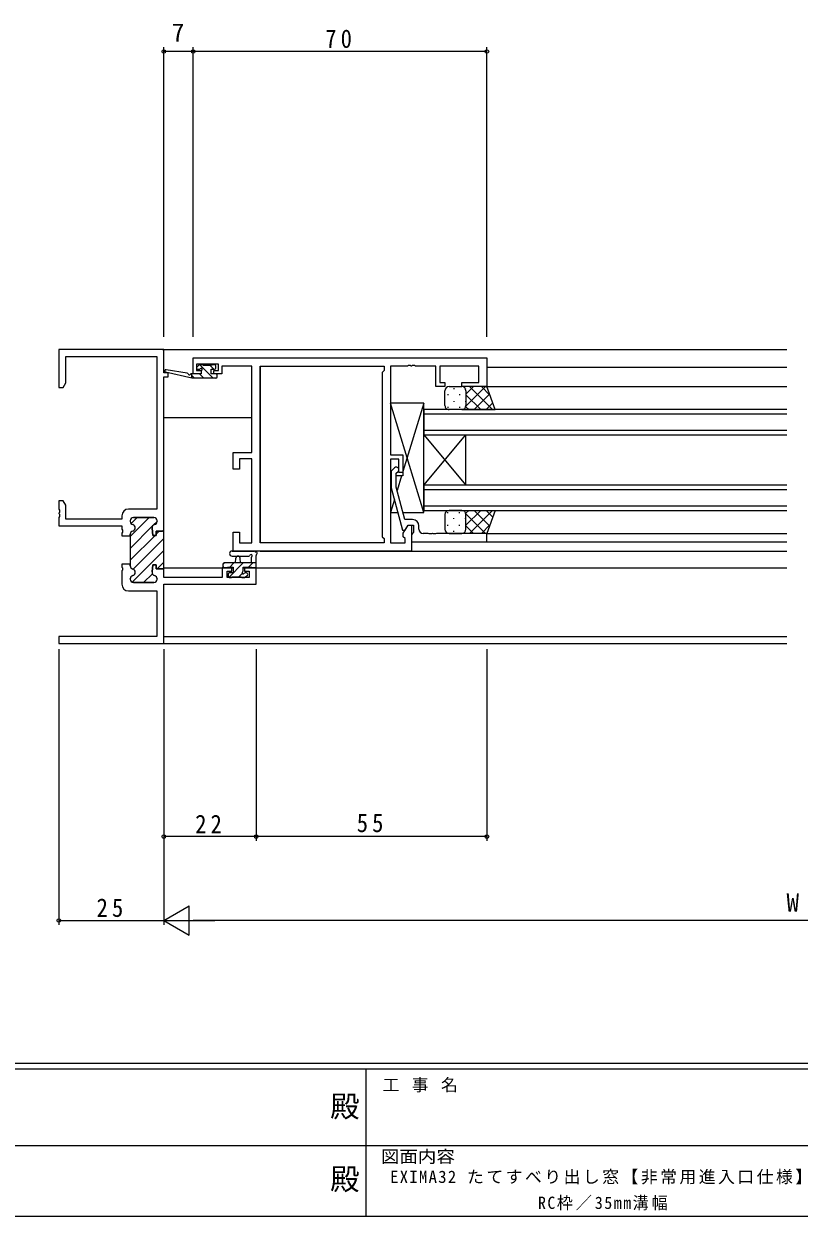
# Model space of a CAD drawing. Units: millimetres on the paper. Extents: x -420 to 373, y -297 to 267.
# Drawn here: x -114.2 to 70.6, y -297 to -13 of the extents above; entities that cross this region are included whole.
import ezdxf
from ezdxf.enums import TextEntityAlignment as Align

# ---------------------------------------------------------------- set-up
doc = ezdxf.new("R2010")
doc.units = ezdxf.units.MM
for name, color, linetype, lineweight in [('0-1_YKK_ZWAK', 7, 'Continuous', 9), ('0-3_YKK_11', 7, 'Continuous', 9), ('0-4_YKK_12', 2, 'Continuous', 9), ('0-5_YKK_13', 4, 'Continuous', 9), ('0-7_YKK_D', 6, 'Continuous', 9)]:
    doc.layers.add(name, color=color, linetype=linetype, lineweight=lineweight)
doc.layers.add('0-2_USER1', color=3, linetype='Continuous')
doc.styles.add('ＭＳ ゴシック', font='')
doc.styles.get('ＭＳ ゴシック').set_extended_font_data('MS Gothic')

msp = doc.modelspace()

# ---------------------------------------------------------------- linework, layer by layer
at = {"layer": '0-1_YKK_ZWAK'}
for p, q in [((352.3, -260.6), (-417.7, -260.6)), ((314.5, -262), (-417.7, -262)), ((-32.7, -262), (-32.7, -297)), ((-160.1, -280.199), (-31.3, -280.199)), ((-31.3, -280.199), (97.5, -280.199)), ((-417.7, -297), (314.5, -297))]:
    msp.add_line(p, q, dxfattribs=at)
at = {"layer": '0-3_YKK_11'}
for p, q in [((-105.826, -90.584), (-105.826, -99.584)), ((-80.826, -90.584), (-105.826, -90.584)), ((-80.826, -96.084), (-80.826, -90.584)), ((-104.196, -92.214), (-82.456, -92.214)), ((-104.196, -98.493), (-104.196, -92.214)), ((-82.456, -92.214), (-82.456, -128.584)), ((-73.826, -96.384), (-73.826, -92.584)), ((-73.826, -92.584), (-3.826, -92.584)), ((-3.826, -92.584), (-3.826, -99.384)), ((-79.826, -96.084), (-80.826, -96.084)), ((-79.826, -97.084), (-79.826, -96.084)), ((-71.926, -96.384), (-73.826, -96.384)), ((-73.026, -94.084), (-73.026, -95.584)), ((-67.826, -94.084), (-73.026, -94.084)), ((-73.026, -95.584), (-71.926, -95.584)), ((-71.926, -95.584), (-71.926, -96.384)), ((-68.926, -95.584), (-67.826, -95.584)), ((-68.926, -96.384), (-68.926, -95.584)), ((-67.026, -96.384), (-68.926, -96.384)), ((-67.826, -95.584), (-67.826, -94.084)), ((-67.026, -94.514), (-67.026, -95.314)), ((-59.826, -94.514), (-67.026, -94.514)), ((-67.026, -95.314), (-67.026, -96.384)), ((-59.826, -115.084), (-59.826, -94.514)), ((-57.896, -94.514), (-28.326, -94.514)), ((-57.896, -136.654), (-57.896, -94.514)), ((-57.896, -136.654), (-57.896, -94.514)), ((-28.326, -95.584), (-28.756, -96.014)), ((-28.756, -96.014), (-28.756, -135.154)), ((-28.326, -94.514), (-28.326, -95.584)), ((-26.826, -94.514), (-26.826, -115.684)), ((-22.785, -94.514), (-26.826, -94.514)), ((-22.601, -94.394), (-22.785, -94.514)), ((-22.051, -94.394), (-22.601, -94.394)), ((-21.868, -94.514), (-22.051, -94.394)), ((-21.785, -94.514), (-21.868, -94.514)), ((-21.601, -94.394), (-21.785, -94.514)), ((-21.051, -94.394), (-21.601, -94.394)), ((-20.868, -94.514), (-21.051, -94.394)), ((-16.026, -94.514), (-20.868, -94.514)), ((-16.026, -99.384), (-16.026, -94.514)), ((-15.026, -94.514), (-15.026, -98.384)), ((-5.756, -94.514), (-15.026, -94.514)), ((-5.756, -98.384), (-5.756, -94.514)), ((-104.826, -99.584), (-104.196, -98.493)), ((-80.826, -97.084), (-79.826, -97.084)), ((-80.826, -133.534), (-80.826, -97.084)), ((-13.826, -99.384), (-16.026, -99.384)), ((-15.026, -98.384), (-13.826, -98.384)), ((-13.826, -98.384), (-13.826, -99.384)), ((-9.826, -98.384), (-5.756, -98.384)), ((-9.826, -99.384), (-9.826, -98.384)), ((-3.826, -99.384), (-9.826, -99.384)), ((-105.826, -99.584), (-104.826, -99.584)), ((-64.326, -115.084), (-59.826, -115.084)), ((-64.326, -119.084), (-64.326, -115.084)), ((-26.826, -115.684), (-23.826, -115.684)), ((-23.826, -115.684), (-23.826, -119.884)), ((-62.826, -119.084), (-64.326, -119.084)), ((-62.826, -116.584), (-62.826, -119.084)), ((-59.826, -116.584), (-62.826, -116.584)), ((-59.826, -136.654), (-59.826, -116.584)), ((-26.826, -116.684), (-26.826, -136.654)), ((-24.826, -116.684), (-26.826, -116.684)), ((-25.851, -118.76), (-26.626, -119.536)), ((-24.826, -119.884), (-24.826, -116.684)), ((-26.626, -119.536), (-26.626, -123.481)), ((-25.426, -120.033), (-25.002, -119.609)), ((-25.426, -123.323), (-25.426, -120.033)), ((-23.826, -119.884), (-24.826, -119.884)), ((-26.626, -123.481), (-23.919, -133.584)), ((-23.347, -131.084), (-25.426, -123.323)), ((-105.826, -126.584), (-105.826, -128.626)), ((-104.826, -126.584), (-105.826, -126.584)), ((-104.196, -127.675), (-104.826, -126.584)), ((-104.196, -130.954), (-104.196, -127.675)), ((-105.826, -128.626), (-105.706, -128.809)), ((-105.706, -129.359), (-105.826, -129.543)), ((-105.826, -129.543), (-105.826, -129.626)), ((-105.826, -129.626), (-105.706, -129.809)), ((-105.706, -130.359), (-105.826, -130.543)), ((-105.826, -130.543), (-105.826, -132.584)), ((-105.706, -128.809), (-105.706, -129.359)), ((-105.706, -129.809), (-105.706, -130.359)), ((-90.826, -130.184), (-90.826, -130.954)), ((-82.456, -128.584), (-89.226, -128.584)), ((-88.826, -135.099), (-84.312, -130.584)), ((-88.599, -132.043), (-87.14, -130.584)), ((-83.226, -130.584), (-88.026, -130.584)), ((-88.026, -130.584), (-83.226, -130.584)), ((-105.826, -132.584), (-90.826, -132.584)), ((-90.826, -130.954), (-104.196, -130.954)), ((-90.826, -132.584), (-90.826, -133.376)), ((-90.826, -133.376), (-90.706, -133.559)), ((-88.826, -131.384), (-88.826, -131.485)), ((-88.826, -131.485), (-88.826, -131.384)), ((-88.826, -137.927), (-83.497, -132.598)), ((-83.426, -134.834), (-83.621, -133.125)), ((-83.621, -133.125), (-83.426, -134.834)), ((-83.263, -132.364), (-82.428, -131.529)), ((-82.426, -131.485), (-82.426, -131.384)), ((-82.426, -131.384), (-82.426, -131.485)), ((-23.756, -134.341), (-22.626, -132.384)), ((-21.526, -131.084), (-23.347, -131.084)), ((-23.319, -133.584), (-22.626, -132.384)), ((-22.626, -132.384), (-21.326, -132.384)), ((-22.626, -132.384), (-21.826, -132.384)), ((-21.826, -132.384), (-21.826, -138.584)), ((-21.326, -132.384), (-21.326, -134.184)), ((-20.026, -133.384), (-20.026, -132.584)), ((-90.706, -134.109), (-90.826, -134.293)), ((-90.826, -134.293), (-90.826, -134.984)), ((-90.826, -134.984), (-88.826, -134.984)), ((-90.706, -133.559), (-90.706, -134.109)), ((-88.826, -134.583), (-88.826, -134.984)), ((-88.826, -134.984), (-88.826, -134.583)), ((-88.826, -140.756), (-82.904, -134.833)), ((-88.826, -134.984), (-88.826, -141.684)), ((-88.132, -142.89), (-80.826, -135.584)), ((-82.626, -134.834), (-83.426, -134.834)), ((-83.426, -134.834), (-82.626, -134.834)), ((-82.627, -134.557), (-81.905, -133.834)), ((-82.626, -133.834), (-82.626, -134.834)), ((-81.126, -133.834), (-82.626, -133.834)), ((-82.626, -133.834), (-81.126, -133.834)), ((-82.626, -134.834), (-82.626, -133.834)), ((-80.826, -133.534), (-81.126, -133.834)), ((-80.826, -142.834), (-80.826, -133.534)), ((-64.326, -134.084), (-62.826, -134.084)), ((-64.326, -138.584), (-64.326, -134.084)), ((-62.826, -134.084), (-62.826, -136.654)), ((-28.756, -135.154), (-28.326, -135.584)), ((-28.326, -135.584), (-28.326, -136.654)), ((-23.919, -133.584), (-23.319, -133.584)), ((-23.756, -135.154), (-23.756, -134.341)), ((-23.326, -135.584), (-23.756, -135.154)), ((-23.326, -136.654), (-23.326, -135.584)), ((-21.526, -134.384), (-21.826, -134.684)), ((-21.826, -134.684), (-21.826, -136.384)), ((-21.326, -134.184), (-21.526, -134.384)), ((-17.785, -134.384), (-19.026, -134.384)), ((-17.601, -134.504), (-17.785, -134.384)), ((-17.051, -134.504), (-17.601, -134.504)), ((-16.868, -134.384), (-17.051, -134.504)), ((-16.785, -134.384), (-16.868, -134.384)), ((-16.601, -134.504), (-16.785, -134.384)), ((-16.051, -134.504), (-16.601, -134.504)), ((-15.868, -134.384), (-16.051, -134.504)), ((-3.826, -134.384), (-15.868, -134.384)), ((-3.826, -136.384), (-3.826, -134.384)), ((-88.403, -145.99), (-80.826, -138.413)), ((-21.826, -138.584), (-64.326, -138.584)), ((-62.826, -136.654), (-59.826, -136.654)), ((-28.326, -136.654), (-57.896, -136.654)), ((-26.826, -136.654), (-23.326, -136.654)), ((-21.826, -136.384), (-3.826, -136.384)), ((-90.826, -141.684), (-90.826, -142.376)), ((-88.826, -141.684), (-90.826, -141.684)), ((-88.826, -141.684), (-90.826, -141.684)), ((-88.826, -141.684), (-88.826, -142.085)), ((-83.621, -143.544), (-83.426, -141.834)), ((-83.426, -141.834), (-83.621, -143.544)), ((-83.426, -141.834), (-82.626, -141.834)), ((-82.626, -141.834), (-83.426, -141.834)), ((-82.626, -141.834), (-82.626, -142.834)), ((-82.626, -142.834), (-82.626, -141.834)), ((-82.408, -142.823), (-80.826, -141.241)), ((-90.826, -142.376), (-90.706, -142.559)), ((-90.706, -143.109), (-90.826, -143.293)), ((-90.826, -143.293), (-90.826, -146.484)), ((-90.706, -142.559), (-90.706, -143.109)), ((-85.67, -146.084), (-83.553, -143.968)), ((-82.626, -142.834), (-80.826, -142.834)), ((-80.826, -142.834), (-82.626, -142.834)), ((-80.826, -144.854), (-80.826, -142.834)), ((-66.926, -142.584), (-66.926, -144.854)), ((-64.626, -142.584), (-66.926, -142.584)), ((-65.726, -143.384), (-64.626, -143.384)), ((-65.726, -144.854), (-65.726, -143.384)), ((-64.626, -143.384), (-64.626, -142.584)), ((-61.626, -142.584), (-61.626, -143.384)), ((-58.826, -142.584), (-61.626, -142.584)), ((-61.626, -143.384), (-60.456, -143.384)), ((-60.456, -143.384), (-60.456, -144.854)), ((-58.826, -146.484), (-58.826, -142.584)), ((-88.826, -145.183), (-88.826, -145.284)), ((-88.826, -145.284), (-88.826, -145.183)), ((-88.026, -146.084), (-83.226, -146.084)), ((-83.226, -146.084), (-88.026, -146.084)), ((-82.426, -145.284), (-82.426, -145.183)), ((-82.426, -145.183), (-82.426, -145.284)), ((-66.926, -144.854), (-80.826, -144.854)), ((-80.826, -146.484), (-58.826, -146.484)), ((-80.826, -160.584), (-80.826, -146.484)), ((-60.456, -144.854), (-65.726, -144.854)), ((-89.226, -148.084), (-82.456, -148.084)), ((-82.456, -148.084), (-82.456, -158.954)), ((-105.826, -158.954), (-105.826, -160.584)), ((-82.456, -158.954), (-105.826, -158.954)), ((-105.826, -160.584), (-80.826, -160.584))]:
    msp.add_line(p, q, dxfattribs=at)
for points in [[(-80.826, -133.534), (-81.126, -133.834), (-80.826, -133.534)], [(-88.826, -141.684), (-88.826, -142.085), (-88.826, -141.684)]]:
    msp.add_lwpolyline(points, dxfattribs=at)
for centre, radius, start, end in [((-25.426, -119.184), 0.6, 314.99998, 135), ((-89.226, -130.184), 1.6, 90, 179.99998), ((-88.026, -131.384), 0.8, 90, 179.99998), ((-88.026, -131.384), 0.8, 90, 179.99998), ((-83.226, -131.384), 0.8, 0, 89.99998), ((-83.226, -131.384), 0.8, 0, 89.99998), ((-88.026, -131.485), 0.8, 180.00002, 255.52251), ((-88.026, -131.485), 0.8, 180.00002, 255.52251), ((-88.426, -133.034), 0.8, 284.47751, 75.52248), ((-88.426, -133.034), 0.8, 284.47751, 75.52248), ((-82.826, -133.034), 0.8, 104.47752, 186.50302), ((-82.826, -133.034), 0.8, 104.47752, 186.50302), ((-83.226, -131.485), 0.8, 284.47748, 359.99997), ((-83.226, -131.485), 0.8, 284.47748, 359.99997), ((-21.526, -132.584), 1.5, 0, 89.99998), ((-19.026, -133.384), 1, 180, 269.99998), ((-88.026, -134.583), 0.8, 104.47748, 179.99997), ((-88.026, -134.583), 0.8, 104.47748, 179.99997), ((-88.026, -142.085), 0.8, 180.00002, 255.52251), ((-88.026, -142.085), 0.8, 180.00002, 255.52251), ((-88.026, -145.183), 0.8, 104.47748, 179.99997), ((-88.026, -145.183), 0.8, 104.47748, 179.99997), ((-88.426, -143.634), 0.8, 284.47751, 75.52248), ((-88.426, -143.634), 0.8, 284.47751, 75.52248), ((-82.826, -143.634), 0.8, 173.49696, 255.52246), ((-82.826, -143.634), 0.8, 173.49696, 255.52246), ((-83.226, -145.183), 0.8, 0.00002, 75.52251), ((-83.226, -145.183), 0.8, 0.00002, 75.52251), ((-89.226, -146.484), 1.6, 180, 269.99998), ((-88.026, -145.284), 0.8, 180, 269.99998), ((-88.026, -145.284), 0.8, 180, 269.99998), ((-83.226, -145.284), 0.8, 270, 359.99998), ((-83.226, -145.284), 0.8, 270, 359.99998)]:
    msp.add_arc(centre, radius, start, end, dxfattribs=at)
at = {"layer": '0-4_YKK_12'}
for p, q in [((-81.126, -90.584), (67.674, -90.584)), ((-80.326, -95.992), (-80.326, -96.084)), ((-57.896, -94.784), (-57.896, -136.354)), ((-3.826, -94.784), (67.674, -94.784)), ((-4.326, -99.384), (67.674, -99.384)), ((-18.826, -104.884), (-18.826, -110.884)), ((67.674, -104.884), (-18.826, -104.884)), ((-80.826, -106.784), (-59.826, -106.784)), ((-18.826, -105.884), (67.674, -105.884)), ((67.674, -109.884), (-18.826, -109.884)), ((-18.826, -110.884), (-8.826, -122.884)), ((-18.826, -122.884), (-8.826, -110.884)), ((-18.826, -122.884), (-18.826, -110.884)), ((-18.826, -110.884), (67.674, -110.884)), ((-8.826, -122.884), (-8.826, -110.884)), ((-18.826, -122.884), (-18.826, -128.884)), ((67.674, -122.884), (-18.826, -122.884)), ((-18.826, -123.884), (67.674, -123.884)), ((67.674, -127.884), (-18.826, -127.884)), ((-18.826, -128.884), (67.674, -128.884)), ((-3.826, -134.384), (67.674, -134.384)), ((-57.896, -138.584), (67.674, -138.584)), ((-4.126, -136.384), (67.674, -136.384)), ((-80.826, -142.584), (-64.326, -142.584)), ((-61.926, -142.584), (67.674, -142.584)), ((-80.826, -158.954), (67.674, -158.954)), ((-81.126, -160.584), (67.674, -160.584))]:
    msp.add_line(p, q, dxfattribs=at)
at = {"layer": '0-5_YKK_13'}
for p, q in [((-74.126, -97.384), (-80.392, -95.977)), ((-75.239, -96.204), (-80.278, -95.388)), ((-74.126, -96.384), (-74.213, -96.37)), ((-74.126, -97.384), (-74.126, -96.384)), ((-71.928, -96.384), (-74.126, -96.384)), ((-72.441, -94.272), (-72.941, -94.772)), ((-72.728, -95.284), (-72.389, -95.284)), ((-71.29, -97.384), (-72.29, -96.384)), ((-69.045, -97.384), (-72.244, -94.185)), ((-71.628, -94.184), (-72.228, -94.184)), ((-71.928, -95.745), (-71.928, -96.384)), ((-69.428, -94.384), (-71.428, -94.384)), ((-68.899, -95.284), (-69.8, -94.384)), ((-69.528, -95.284), (-68.728, -95.284)), ((-69.528, -96.384), (-69.528, -95.284)), ((-68.428, -96.384), (-69.528, -96.384)), ((-68.728, -94.184), (-69.228, -94.184)), ((-68.428, -94.984), (-68.428, -94.484)), ((-73.535, -97.384), (-74.126, -96.792)), ((-68.428, -97.384), (-74.126, -97.384)), ((-68.128, -97.084), (-68.128, -96.684)), ((-12.826, -99.384), (-9.826, -99.384)), ((-3.826, -99.384), (-9.826, -99.384)), ((-6.996, -99.384), (-8.826, -101.215)), ((-4.167, -99.384), (-8.826, -104.043)), ((-2.479, -104.884), (-7.979, -99.384)), ((-3.091, -101.444), (-5.15, -99.384)), ((-1.862, -104.884), (-3.826, -99.384)), ((-13.826, -103.885), (-13.826, -100.384)), ((-13.161, -101.219), (-13.161, -101.419)), ((-11.746, -99.804), (-11.746, -100.004)), ((-10.331, -101.219), (-10.331, -101.419)), ((-8.916, -99.97), (-8.916, -100.004)), ((-8.826, -100.384), (-8.826, -103.884)), ((-5.307, -104.884), (-8.826, -101.365)), ((-3.172, -101.217), (-6.839, -104.884)), ((-18.826, -129.384), (-26.826, -103.384)), ((-26.826, -103.384), (-26.826, -115.684)), ((-18.826, -103.384), (-26.826, -103.384)), ((-18.826, -103.384), (-23.826, -119.634)), ((-18.826, -129.384), (-18.826, -103.384)), ((-18.826, -128.784), (-18.826, -104.784)), ((-13.161, -104.249), (-13.161, -104.449)), ((-9.826, -104.884), (-12.826, -104.884)), ((-11.746, -102.834), (-11.746, -103.034)), ((-10.331, -104.249), (-10.331, -104.449)), ((-9.826, -104.884), (-1.862, -104.884)), ((-8.916, -102.834), (-8.916, -103.034)), ((-8.136, -104.884), (-8.826, -104.194)), ((-2.427, -103.301), (-4.011, -104.884)), ((-26.826, -115.684), (-23.826, -115.684)), ((-23.826, -115.684), (-23.826, -120.684)), ((-26.826, -120.684), (-26.826, -129.384)), ((-26.626, -120.684), (-26.826, -120.684)), ((-26.626, -120.684), (-26.826, -120.684)), ((-23.826, -120.684), (-25.426, -120.684)), ((-24.149, -120.684), (-25.21, -124.131)), ((-25.874, -126.289), (-26.826, -129.384)), ((-26.826, -129.384), (-25.045, -129.384)), ((-23.802, -129.384), (-18.826, -129.384)), ((-13.826, -129.883), (-13.826, -133.384)), ((-13.161, -129.519), (-13.161, -129.319)), ((-9.826, -128.884), (-12.826, -128.884)), ((-10.331, -129.519), (-10.331, -129.319)), ((-9.826, -128.884), (-1.862, -128.884)), ((-8.136, -128.884), (-8.826, -129.575)), ((-5.307, -128.884), (-8.826, -132.403)), ((-4.167, -134.384), (-8.826, -129.725)), ((-8.826, -133.384), (-8.826, -129.884)), ((-2.479, -128.884), (-7.979, -134.384)), ((-3.172, -132.552), (-6.839, -128.884)), ((-2.427, -130.467), (-4.011, -128.884)), ((-1.862, -128.884), (-3.826, -134.384)), ((-13.161, -132.549), (-13.161, -132.349)), ((-11.746, -130.934), (-11.746, -130.734)), ((-10.331, -132.549), (-10.331, -132.349)), ((-8.916, -130.934), (-8.916, -130.734)), ((-6.996, -134.384), (-8.826, -132.554)), ((-3.091, -132.325), (-5.15, -134.384)), ((-12.826, -134.384), (-9.826, -134.384)), ((-11.746, -133.964), (-11.746, -133.764)), ((-3.826, -134.384), (-9.826, -134.384)), ((-8.916, -133.799), (-8.916, -133.764)), ((-64.554, -138.584), (-59.392, -138.584)), ((-66.726, -141.744), (-66.366, -141.384)), ((-66.726, -141.684), (-66.726, -142.284)), ((-58.826, -141.384), (-66.426, -141.384)), ((-65.35, -144.858), (-61.876, -141.384)), ((-65.121, -142.384), (-64.121, -141.384)), ((-64.554, -139.784), (-60.593, -139.787)), ((-63.726, -141.384), (-63.624, -140.24)), ((-62.526, -141.384), (-62.628, -140.24)), ((-60.631, -142.384), (-59.631, -141.384)), ((-60.026, -140.204), (-60.026, -141.384)), ((-58.826, -142.284), (-58.826, -139.604)), ((-66.426, -142.584), (-65.826, -142.584)), ((-65.626, -142.384), (-64.326, -142.384)), ((-65.526, -144.084), (-65.526, -144.584)), ((-64.326, -143.784), (-65.226, -143.784)), ((-64.526, -144.684), (-62.426, -144.684)), ((-64.326, -142.384), (-64.326, -143.784)), ((-62.931, -144.684), (-62.148, -143.901)), ((-61.926, -142.384), (-59.926, -142.384)), ((-61.926, -143.323), (-61.926, -142.384)), ((-61.126, -143.784), (-61.465, -143.784)), ((-61.414, -144.796), (-60.914, -144.296)), ((-59.726, -142.584), (-59.126, -142.584)), ((-65.226, -144.884), (-64.726, -144.884)), ((-62.226, -144.884), (-61.626, -144.884))]:
    msp.add_line(p, q, dxfattribs=at)
for centre, radius, start, end in [((-80.326, -95.684), 0.3, 80.80246, 257.34137), ((-75.287, -96.5), 0.3, 20.80246, 80.80246), ((-74.726, -96.287), 0.3, 200.80246, 320.80246), ((-74.261, -96.666), 0.3, 80.80246, 140.80246), ((-72.728, -94.984), 0.3, 135, 270), ((-72.228, -94.484), 0.3, 90, 135), ((-72.389, -94.984), 0.3, 270, 326.94426), ((-71.928, -95.284), 0.25, 303.05573, 146.94426), ((-71.628, -95.745), 0.3, 123.05573, 180), ((-71.628, -94.384), 0.2, 0, 90), ((-69.228, -94.384), 0.2, 90, 180), ((-68.728, -94.484), 0.3, 0, 90), ((-68.728, -94.984), 0.3, 270, 0), ((-68.428, -96.684), 0.3, 0, 90), ((-68.428, -97.084), 0.3, 270, 0), ((-12.826, -100.384), 1, 89.99989, 179.99989), ((-9.826, -100.384), 1, 359.99989, 89.99989), ((-12.826, -103.884), 1, 179.99989, 269.99989), ((-9.826, -103.884), 1, 269.99989, 359.99989), ((-12.826, -129.884), 1, 90.00023, 180.00023), ((-9.826, -129.884), 1, 0.00023, 90.00023), ((-12.826, -133.384), 1, 180.00023, 270.00023), ((-9.826, -133.384), 1, 270.00023, 0.00023), ((-64.554, -139.184), 0.6, 89.95976, 269.95976), ((-59.392, -138.884), 0.3, 40.52878, 90), ((-58.936, -138.494), 0.3, 220.52878, 280.52878), ((-58.826, -139.084), 0.3, 300, 100.52878), ((-66.426, -141.684), 0.3, 90, 180), ((-63.126, -140.284), 0.5, 5.09206, 174.90793), ((-60.593, -139.487), 0.3, 269.95976, 340.81024), ((-60.026, -139.684), 0.3, 300, 160.81024), ((-59.726, -140.204), 0.3, 119.99998, 180), ((-58.526, -139.604), 0.3, 119.99998, 180), ((-66.426, -142.284), 0.3, 180, 270), ((-65.826, -142.384), 0.2, 270, 0), ((-65.226, -144.084), 0.3, 90, 180), ((-65.226, -144.584), 0.3, 180, 270), ((-64.726, -144.684), 0.2, 270, 0), ((-62.226, -144.684), 0.2, 180, 270), ((-61.926, -143.784), 0.25, 123.05573, 326.94426), ((-62.226, -143.323), 0.3, 303.05573, 0), ((-61.465, -144.084), 0.3, 90, 146.94426), ((-61.626, -144.584), 0.3, 270, 314.99998), ((-61.126, -144.084), 0.3, 314.99998, 90), ((-59.726, -142.384), 0.2, 180, 270), ((-59.126, -142.284), 0.3, 270, 0)]:
    msp.add_arc(centre, radius, start, end, dxfattribs=at)
at = {"layer": '0-7_YKK_D'}
for p, q in [((-80.826, -87.584), (-80.826, -18.584)), ((-73.826, -19.584), (-80.826, -19.584)), ((-73.826, -87.584), (-73.826, -18.584)), ((-73.826, -87.584), (-73.826, -18.584)), ((-3.826, -19.584), (-73.826, -19.584)), ((-3.826, -87.584), (-3.826, -18.584)), ((-105.826, -161.954), (-105.826, -227.584)), ((-80.826, -161.954), (-80.826, -227.584)), ((-80.826, -161.954), (-80.826, -207.584)), ((-80.826, -161.954), (-80.826, -227.584)), ((-58.826, -161.954), (-58.826, -207.584)), ((-58.826, -161.954), (-58.826, -207.584)), ((-3.826, -161.954), (-3.826, -207.584)), ((-58.826, -206.584), (-80.826, -206.584)), ((-3.826, -206.584), (-58.826, -206.584)), ((-80.826, -226.584), (-74.764, -223.084)), ((-74.764, -230.084), (-74.764, -223.084)), ((-105.826, -226.584), (-80.826, -226.584)), ((-80.826, -226.584), (-68.702, -226.584)), ((-80.826, -226.584), (-74.764, -230.084)), ((212.174, -226.584), (-73.826, -226.584))]:
    msp.add_line(p, q, dxfattribs=at)
for centre in [(-80.826, -19.584), (-73.826, -19.584), (-73.826, -19.584), (-3.826, -19.584), (-80.826, -206.584), (-58.826, -206.584), (-58.826, -206.584), (-3.826, -206.584), (-105.826, -226.584)]:
    msp.add_circle(centre, 0.425, dxfattribs=at)

# ---------------------------------------------------------------- texts
at = {"layer": '0-1_YKK_ZWAK', "color": 2, "style": 'ＭＳ ゴシック'}
for p in [(-41.182, -274.956), (-41.182, -292.278)]:
    msp.add_text('殿', height=5.132, dxfattribs=at).set_placement(p, align=Align.BOTTOM_LEFT)
at = {"layer": '0-1_YKK_ZWAK', "style": 'ＭＳ ゴシック', "width": 1.1}
msp.add_text('図面内容', height=2.933, dxfattribs=at).set_placement((-29.083, -285.148), align=Align.BOTTOM_LEFT)
at = {"layer": '0-1_YKK_ZWAK', "insert": (-28.688, -267.533), "char_height": 2.933, "attachment_point": 7, "style": 'ＭＳ ゴシック'}
msp.add_mtext('\\T1.16;工\\~事\\~名', dxfattribs=at)
at = {"layer": '0-2_USER1', "color": 7, "char_height": 2.933, "attachment_point": 7, "style": 'ＭＳ ゴシック'}
for s, insert in [('\\T1.15;EXIMA32\\~たてすべり出し窓【非常用進入口仕様】\\~', (-26.903, -289.449)), ('\\T1.19;\\W0.95;RC枠／35mm溝幅\\~', (8.337, -295.625))]:
    msp.add_mtext(s, dxfattribs=dict(at, insert=insert))
at = {"layer": '0-7_YKK_D', "color": 3, "style": 'ＭＳ ゴシック'}
for s, p in [('7', (-78.926, -18.584)), ('W', (67.574, -225.784))]:
    msp.add_text(s, height=4.399, dxfattribs=at).set_placement(p, align=Align.BOTTOM_LEFT)
at = {"layer": '0-7_YKK_D', "color": 3, "char_height": 4.399, "attachment_point": 7, "style": 'ＭＳ ゴシック'}
for s, insert in [('\\T1.36;\\W0.9;70', (-42.346, -18.784)), ('\\T1.36;\\W0.9;22', (-73.346, -205.784)), ('\\T1.36;\\W0.9;55', (-34.846, -205.584)), ('\\T1.36;\\W0.9;25', (-96.846, -225.784))]:
    msp.add_mtext(s, dxfattribs=dict(at, insert=insert))

doc.saveas('drawing.dxf')
